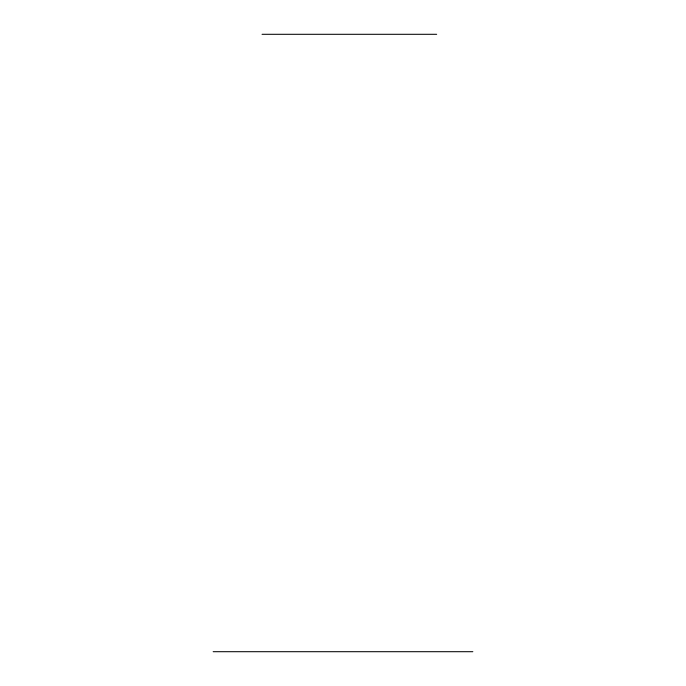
<?xml version="1.0" encoding="UTF-8"?>
<svg xmlns="http://www.w3.org/2000/svg" width="686" height="686" viewBox="0 0 686 686"><rect width="100%" height="100%" fill="white"/><g stroke="black" fill="none" stroke-linecap="round" stroke-linejoin="round"><path stroke-width="1.03" d="M262.043 34.3L436.665 34.3M213.166 651.7L472.834 651.7"/></g></svg>
